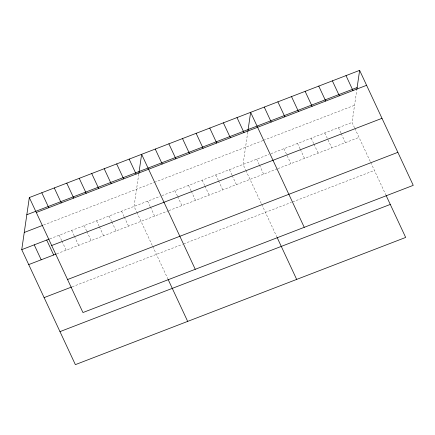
<?xml version="1.0" encoding="UTF-8"?>
<svg xmlns="http://www.w3.org/2000/svg" width="435" height="435" viewBox="0 0 435 435"><rect width="100%" height="100%" fill="white"/><g stroke="black" fill="none" stroke-linecap="round" stroke-linejoin="round"><path stroke-width="0.33" stroke-dasharray="2.17 1.63" d="M138.76 174.033L134.056 206.402L136.563 211.785M247.76 132.055L243.056 164.43L245.563 169.808M354.563 127.83L352.056 122.452L356.765 90.083M43.592 225.015L153.892 182.537M154.512 182.298L262.898 140.559M263.518 140.32L354.558 105.265M49.824 238.842L160.064 196.386M161.923 195.674L269.069 154.414M270.923 153.696L352.056 122.452M56.795 253.784L168.274 210.855M168.894 210.616L277.274 168.878M277.894 168.639L359.027 137.4M72.188 286.801L182.428 244.345M183.668 243.866L291.428 202.367M292.668 201.894L374.421 170.411M354.846 128.428L370.43 161.853M370.712 162.462L385.829 194.88M338.43 127.7L340.942 133.077M341.219 133.675L345.401 142.642M324.804 132.947L331.774 147.889M311.183 138.194L313.689 143.572M313.967 144.17L318.148 153.136M297.556 143.441L300.063 148.819M300.346 149.417L304.527 158.383M283.93 148.688L290.901 163.631M256.683 159.183L259.189 164.56M259.467 165.159L263.648 174.125M245.84 170.406L261.43 203.83M261.712 204.439L276.829 236.852M229.43 169.677L231.937 175.055M232.219 175.653L236.401 184.619M215.803 174.924L218.316 180.302M218.593 180.9L222.774 189.867M202.183 180.172L204.689 185.549M204.967 186.147L209.148 195.114M188.556 185.419L191.063 190.796M191.34 191.395L195.522 200.361M174.93 190.66L177.436 196.044M177.719 196.642L181.901 205.608M147.677 201.155L150.189 206.538M150.466 207.136L154.648 216.103M136.84 212.383L152.424 245.802M152.712 246.417L167.828 278.83M121.577 211.209L124.084 216.592M124.361 217.185L128.542 226.156M109.098 216.016L111.605 221.393M111.887 221.991L116.069 230.958M96.619 220.822L99.126 226.2M99.408 226.798L103.59 235.765M84.14 225.624L86.652 231.007M86.929 231.605L91.111 240.571M71.661 230.43L74.173 235.808M74.45 236.406L78.632 245.373M59.187 235.237L61.694 240.615M61.971 241.213L66.153 250.179"/><path stroke-width="0.65" d="M386.106 195.473L405.676 237.439L75.369 364.639L21.75 249.652L29.324 197.561L359.631 70.361L413.25 185.348L82.944 312.547L29.324 197.561M138.852 173.402L141.631 154.311L195.25 269.298M247.852 131.424L250.631 112.339L304.25 227.326M356.858 89.447L359.631 70.361M26.823 214.749L357.13 87.549M36.295 212.503L366.602 85.309M24.251 232.464L42.342 225.493M21.75 249.652L49.204 239.081M51.689 245.519L381.995 118.32M28.721 264.594L56.169 254.024M67.55 279.531L397.856 152.337M44.114 297.611L71.563 287.04M59.976 331.622L390.282 204.428M346.004 75.608L352.975 90.551M332.378 80.856L339.349 95.798M318.757 86.103L325.723 101.045M305.131 91.35L312.102 106.292M291.504 96.597L298.475 111.539M277.878 101.844L284.849 116.787M264.257 107.092L271.222 122.034M237.004 117.586L243.975 132.528M277.106 237.45L296.675 279.417M223.378 122.833L230.349 137.775M209.752 128.08L216.722 143.023M196.131 133.327L203.096 148.27M182.504 138.569L189.475 153.517M168.878 143.816L175.849 158.764M155.251 149.064L162.222 164.011M129.151 159.118L136.117 174.065M116.672 163.924L123.643 178.867M168.106 279.428L187.675 321.389M104.193 168.731L111.164 183.673M91.714 173.532L98.685 188.48M79.235 178.339L86.206 193.281M66.762 183.146L73.727 198.088M54.283 187.947L61.248 202.895M41.803 192.754L48.769 207.702M46.708 240.038L53.674 254.986M34.229 244.845L41.194 259.793"/></g></svg>
